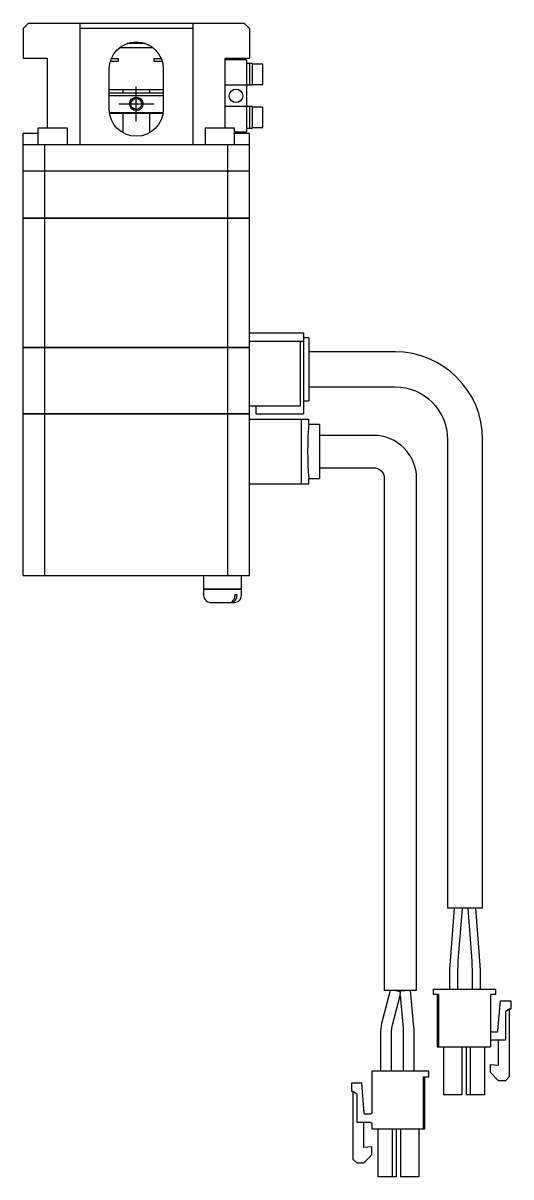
# Model space of a CAD drawing. Extents: x 0 to 1346, y -8 to 1139.
# Drawn here: x 418 to 508.5, y 761.1 to 975.2 of the extents above; entities that cross this region are included whole.
import ezdxf

# ---------------------------------------------------------------- set-up
doc = ezdxf.new("R2010")
doc.units = 0
doc.header["$LTSCALE"] = 0.5
doc.linetypes.add('CENTER', pattern=[50.8, 31.75, -6.35, 6.35, -6.35])
for name, color, linetype in [('MSM_CENTER', 1, 'CENTER'), ('MSM_CONTINUOUS', 7, 'CONTINUOUS'), ('MSM_NARROW', 5, 'CONTINUOUS')]:
    doc.layers.add(name, color=color, linetype=linetype)

msp = doc.modelspace()

# ---------------------------------------------------------------- linework, layer by layer
at = {"layer": 'MSM_CENTER'}
for p, q in [((439, 956.92), (439, 963.42)), ((435.75, 960.17), (442.25, 960.17))]:
    msp.add_line(p, q, dxfattribs=at)
at = {"layer": 'MSM_CONTINUOUS'}
for p, q in [((419, 975.17), (418, 974.17)), ((418, 974.17), (418, 968.67)), ((419, 975.17), (459, 975.17)), ((428.5, 975.17), (428.5, 952.67)), ((449.5, 974.17), (428.5, 974.17)), ((449.5, 975.17), (449.5, 952.67)), ((460, 974.17), (459, 975.17)), ((460, 974.17), (460, 968.67)), ((442.13, 970.57), (435.87, 970.57)), ((440.71, 971.37), (437.3, 971.37)), ((437.75, 971.51), (437.75, 971.37)), ((440.25, 971.37), (440.25, 971.51)), ((418, 968.67), (422.5, 968.67)), ((422.5, 968.67), (422.5, 955.67)), ((435.65, 968.07), (434.2, 968.07)), ((434.38, 968.57), (435.65, 968.57)), ((435.65, 968.57), (435.65, 968.07)), ((442.35, 968.57), (443.63, 968.57)), ((442.35, 968.07), (442.35, 968.57)), ((443.8, 968.07), (442.35, 968.07)), ((455.5, 968.67), (460, 968.67)), ((455.5, 955.67), (455.5, 968.67)), ((459.5, 968.37), (455.5, 968.37)), ((459.5, 954.97), (459.5, 968.37)), ((434, 959.17), (434, 966.67)), ((444, 966.67), (444, 959.17)), ((460.5, 967.67), (459.5, 967.67)), ((460, 967.67), (460, 963.67)), ((460.5, 967.67), (460.5, 963.67)), ((462.5, 967.57), (460.5, 967.57)), ((462.5, 963.77), (462.5, 967.57)), ((460.5, 963.67), (455.5, 963.67)), ((460.5, 963.77), (462.5, 963.77)), ((434, 962.87), (444, 962.87)), ((444, 962.17), (434, 962.17)), ((444, 961.67), (434, 961.67)), ((436.5, 962.87), (436.5, 962.17)), ((441.5, 962.17), (441.5, 962.87)), ((460.5, 959.67), (455.5, 959.67)), ((460, 959.67), (460, 955.67)), ((460.5, 959.67), (460.5, 955.67)), ((462.5, 959.57), (460.5, 959.57)), ((462.5, 955.77), (462.5, 959.57)), ((434.04, 958.57), (443.97, 958.57)), ((443.94, 958.37), (434.07, 958.37)), ((436.5, 958.37), (436.5, 954.84)), ((441.5, 954.84), (441.5, 958.37)), ((426.25, 955.67), (420.75, 955.67)), ((420.75, 955.67), (420.75, 952.67)), ((426.25, 952.67), (426.25, 955.67)), ((457.25, 955.67), (451.75, 955.67)), ((451.75, 955.67), (451.75, 952.67)), ((457.25, 952.67), (457.25, 955.67)), ((457.25, 954.97), (459.5, 954.97)), ((459.5, 955.67), (460.5, 955.67)), ((460.5, 955.77), (462.5, 955.77)), ((418, 938.97), (418, 954.67)), ((420.75, 954.67), (418, 954.67)), ((460, 954.67), (457.25, 954.67)), ((460, 938.97), (460, 954.67)), ((418, 952.67), (460, 952.67)), ((422, 952.67), (422, 947.67)), ((456, 947.67), (456, 952.67)), ((460, 947.67), (418, 947.67)), ((422.03, 938.97), (422.03, 947.67)), ((455.97, 938.97), (455.97, 947.67)), ((460, 938.97), (418, 938.97)), ((418, 914.97), (418, 938.92)), ((460, 938.92), (418, 938.92)), ((418.05, 938.92), (418.05, 938.97)), ((422.03, 914.97), (422.03, 938.92)), ((422.29, 938.92), (422.29, 938.97)), ((455.71, 938.92), (455.71, 938.97)), ((455.97, 914.97), (455.97, 938.92)), ((459.95, 938.92), (459.95, 938.97)), ((460, 902.67), (460, 938.92)), ((460, 917.67), (470, 917.67)), ((470, 917.67), (470, 902.67)), ((471, 916.74), (470, 916.74)), ((471, 916.74), (471, 905.1)), ((460, 914.97), (418, 914.97)), ((418, 902.67), (418, 914.92)), ((460, 914.92), (418, 914.92)), ((418.05, 914.92), (418.05, 914.97)), ((422.03, 902.67), (422.03, 914.92)), ((422.29, 914.92), (422.29, 914.97)), ((455.71, 914.92), (455.71, 914.97)), ((455.97, 902.67), (455.97, 914.92)), ((459.95, 914.92), (459.95, 914.97)), ((460, 916.17), (470, 916.17)), ((469.4, 916.17), (469.4, 904.17)), ((487, 914.17), (471, 914.17)), ((471, 907.67), (487, 907.67)), ((460, 904.17), (469.4, 904.17)), ((461.2, 904.17), (461.2, 902.67)), ((470, 905.1), (471, 905.1)), ((460, 902.67), (418, 902.67)), ((418, 872.67), (418, 902.62)), ((460, 902.62), (418, 902.62)), ((418.05, 902.62), (418.05, 902.67)), ((422.03, 872.67), (422.03, 902.62)), ((422.29, 902.62), (422.29, 902.67)), ((455.71, 902.62), (455.71, 902.67)), ((455.97, 872.67), (455.97, 902.62)), ((459.95, 902.62), (459.95, 902.67)), ((460, 872.67), (460, 902.62)), ((460, 901.67), (471, 901.67)), ((461.2, 902.67), (470, 902.67)), ((469.57, 901.67), (469.57, 889.67)), ((471, 900.67), (471, 901.67)), ((473, 900.67), (471, 900.67)), ((473, 900.67), (473, 890.67)), ((483, 898.67), (473, 898.67)), ((496.75, 897.92), (496.75, 810.92)), ((503.25, 810.92), (503.25, 897.92)), ((471, 889.67), (471, 890.67)), ((471, 890.67), (473, 890.67)), ((473, 892.67), (483, 892.67)), ((485, 890.67), (485, 795.67)), ((491, 795.67), (491, 890.67)), ((460, 889.67), (471, 889.67)), ((418, 872.67), (460, 872.67)), ((451.5, 872.67), (451.5, 870.17)), ((458.5, 870.17), (458.5, 872.67)), ((451.5, 870.17), (458.5, 870.17)), ((451.5, 870.12), (451.5, 868.97)), ((451.5, 870.12), (458.5, 870.12)), ((451.55, 870.17), (451.55, 870.12)), ((458.45, 870.12), (458.45, 870.17)), ((458.5, 868.97), (458.5, 870.12)), ((452.8, 867.67), (457.2, 867.67)), ((457.29, 869.17), (457.65, 869.17)), ((457.29, 869.17), (457.29, 868.97)), ((457.65, 869.17), (457.65, 868.97)), ((503.25, 810.92), (496.75, 810.92)), ((498, 810.92), (497.16, 800.38)), ((498.73, 801.18), (499.5, 810.86)), ((500.5, 810.86), (501.23, 801.18)), ((502.8, 800.35), (502, 810.92)), ((498.63, 798.55), (498.73, 801.18)), ((501.23, 801.18), (501.33, 798.55)), ((497.13, 799.52), (497.13, 795.92)), ((502.83, 795.92), (502.83, 799.55)), ((498.63, 795.92), (498.63, 798.55)), ((501.33, 798.55), (501.33, 795.92)), ((486.12, 795.67), (484.52, 789.54)), ((491, 795.67), (485, 795.67)), ((486.46, 789.04), (487.94, 794.72)), ((487.15, 795.67), (488, 795.45)), ((487.86, 795.48), (487.15, 795.67)), ((487.86, 795.57), (488.85, 795.67)), ((487.86, 795.57), (487.86, 795.48)), ((487.86, 795.48), (488, 795.45)), ((488, 795.45), (487.86, 795.48)), ((487.94, 794.72), (488, 795.45)), ((487.94, 794.72), (488.52, 788.67)), ((490.51, 788.86), (489.86, 795.67)), ((494.1, 795.92), (494.1, 794.92)), ((494.1, 795.92), (505.7, 795.92)), ((495.1, 794.92), (494.1, 794.92)), ((494.85, 794.92), (494.85, 785.22)), ((495.1, 785.22), (495.1, 794.92)), ((505.7, 794.92), (504.7, 794.92)), ((504.7, 794.92), (504.7, 785.22)), ((505.7, 794.92), (505.7, 795.92)), ((506.1, 788.15), (506.59, 793.72)), ((506.59, 793.72), (508.5, 793.72)), ((508.2, 792.22), (507.5, 791.72)), ((508.5, 792.22), (508.2, 792.22)), ((508.2, 792.22), (508.2, 779.62)), ((508.5, 793.72), (508.5, 792.22)), ((507.5, 791.72), (507.5, 786.47)), ((484.52, 789.54), (484.33, 788.03)), ((484.33, 788.03), (484.33, 780.67)), ((486.33, 788.03), (486.46, 789.04)), ((486.33, 780.67), (486.33, 788.03)), ((488.52, 788.67), (488.53, 788.57)), ((488.53, 788.57), (488.53, 780.67)), ((490.53, 788.57), (490.51, 788.86)), ((490.53, 780.67), (490.53, 788.57)), ((505, 787.97), (505.9, 787.97)), ((507.5, 786.47), (505, 786.47)), ((506.2, 781.79), (506.2, 786.47)), ((494.85, 785.22), (504.7, 785.22)), ((496, 785.22), (496, 776.32)), ((499.4, 785.22), (499.4, 776.32)), ((500.2, 785.22), (500.2, 776.32)), ((500.95, 785.22), (500.95, 776.32)), ((503.6, 785.22), (503.6, 776.32)), ((504.7, 781.92), (506.2, 781.79)), ((504.7, 780.42), (504.7, 781.92)), ((482.7, 780.67), (482.7, 773.02)), ((493.3, 780.67), (482.7, 780.67)), ((492.3, 779.67), (493.3, 779.67)), ((492.3, 769.97), (492.3, 779.67)), ((492.3, 769.97), (492.3, 779.67)), ((492.55, 769.97), (492.55, 779.67)), ((493.3, 779.67), (493.3, 780.67)), ((493.3, 779.67), (493.3, 780.67)), ((506.2, 778.92), (504.7, 780.42)), ((508.2, 779.62), (507.5, 778.92)), ((478.9, 778.47), (478.9, 776.97)), ((480.82, 778.47), (478.9, 778.47)), ((481.3, 772.9), (480.82, 778.47)), ((481.3, 772.9), (480.82, 778.47)), ((507.5, 778.92), (506.2, 778.92)), ((478.9, 776.97), (479.2, 776.97)), ((479.2, 776.97), (479.9, 776.47)), ((479.2, 776.97), (479.2, 764.37)), ((479.9, 776.47), (479.9, 771.22)), ((499.4, 776.32), (496, 776.32)), ((503.6, 776.32), (500.2, 776.32)), ((481.3, 772.9), (481.2, 774.05)), ((481.3, 772.9), (481.2, 774.05)), ((481.2, 774.05), (481.2, 774.05)), ((479.9, 771.22), (482.4, 771.22)), ((481.2, 766.54), (481.2, 771.22)), ((481.2, 766.54), (481.2, 771.22)), ((482.4, 772.72), (481.5, 772.72)), ((482.7, 770.92), (482.7, 769.97)), ((482.7, 769.97), (492.3, 769.97)), ((483.8, 769.97), (483.8, 761.07)), ((486.45, 769.97), (486.45, 761.07)), ((487.2, 769.97), (487.2, 761.07)), ((487.2, 769.97), (487.2, 761.07)), ((488, 769.97), (488, 761.07)), ((491.4, 769.97), (491.4, 761.07)), ((491.4, 769.97), (491.4, 761.07)), ((492.3, 769.97), (492.55, 769.97)), ((482.7, 766.67), (481.2, 766.54)), ((482.7, 765.17), (482.7, 766.67)), ((482.7, 765.17), (482.7, 766.67)), ((479.2, 764.37), (479.9, 763.67)), ((481.2, 763.67), (482.7, 765.17)), ((481.2, 763.67), (482.7, 765.17)), ((479.9, 763.67), (481.2, 763.67)), ((487.2, 761.07), (483.8, 761.07)), ((491.4, 761.07), (488, 761.07))]:
    msp.add_line(p, q, dxfattribs=at)
for points in [[(499.47, 810.92, 0), (499.47, 810.92, 0), (499.47, 810.92, 0), (499.47, 810.92, 0), (499.47, 810.92, 0), (499.47, 810.92, 0), (499.47, 810.92, 0), (499.47, 810.92, 0), (499.47, 810.92, 0), (499.48, 810.92, 0), (499.48, 810.92, 0), (499.48, 810.91, 0), (499.48, 810.91, 0), (499.48, 810.91, 0), (499.48, 810.91, 0), (499.48, 810.91, 0), (499.48, 810.91, 0), (499.48, 810.91, 0), (499.48, 810.91, 0), (499.48, 810.91, 0), (499.48, 810.91, 0), (499.48, 810.91, 0), (499.48, 810.91, 0), (499.48, 810.91, 0), (499.48, 810.91, 0), (499.48, 810.91, 0), (499.48, 810.91, 0), (499.48, 810.91, 0), (499.48, 810.91, 0), (499.48, 810.91, 0), (499.48, 810.91, 0), (499.48, 810.91, 0), (499.48, 810.9, 0), (499.48, 810.9, 0), (499.49, 810.9, 0), (499.49, 810.9, 0), (499.49, 810.9, 0), (499.49, 810.9, 0), (499.49, 810.9, 0), (499.49, 810.9, 0), (499.49, 810.9, 0), (499.49, 810.9, 0), (499.49, 810.9, 0), (499.49, 810.9, 0), (499.49, 810.9, 0), (499.49, 810.9, 0), (499.49, 810.9, 0), (499.49, 810.9, 0), (499.49, 810.9, 0), (499.49, 810.9, 0), (499.49, 810.9, 0), (499.49, 810.9, 0), (499.49, 810.9, 0), (499.49, 810.89, 0), (499.49, 810.89, 0), (499.49, 810.89, 0), (499.49, 810.89, 0), (499.49, 810.89, 0), (499.49, 810.89, 0), (499.49, 810.89, 0), (499.49, 810.89, 0), (499.49, 810.89, 0), (499.49, 810.89, 0), (499.49, 810.89, 0), (499.49, 810.89, 0), (499.49, 810.89, 0), (499.49, 810.89, 0), (499.49, 810.89, 0), (499.49, 810.89, 0), (499.49, 810.89, 0), (499.49, 810.89, 0), (499.5, 810.89, 0), (499.5, 810.89, 0), (499.5, 810.89, 0), (499.5, 810.89, 0), (499.5, 810.88, 0), (499.5, 810.88, 0), (499.5, 810.88, 0), (499.5, 810.88, 0), (499.5, 810.88, 0), (499.5, 810.88, 0), (499.5, 810.88, 0), (499.5, 810.88, 0), (499.5, 810.88, 0), (499.5, 810.88, 0), (499.5, 810.88, 0), (499.5, 810.88, 0), (499.5, 810.88, 0), (499.5, 810.88, 0), (499.5, 810.88, 0), (499.5, 810.88, 0), (499.5, 810.88, 0), (499.5, 810.88, 0), (499.5, 810.88, 0), (499.5, 810.88, 0), (499.5, 810.88, 0), (499.5, 810.88, 0), (499.5, 810.88, 0), (499.5, 810.87, 0), (499.5, 810.87, 0), (499.5, 810.87, 0), (499.5, 810.87, 0), (499.5, 810.87, 0), (499.5, 810.87, 0), (499.5, 810.87, 0), (499.5, 810.87, 0), (499.5, 810.87, 0), (499.5, 810.87, 0), (499.5, 810.87, 0), (499.5, 810.87, 0), (499.5, 810.87, 0), (499.5, 810.87, 0), (499.5, 810.87, 0), (499.5, 810.87, 0), (499.5, 810.87, 0), (499.5, 810.87, 0), (499.5, 810.87, 0), (499.5, 810.87, 0), (499.5, 810.87, 0), (499.5, 810.87, 0), (499.5, 810.86, 0), (499.5, 810.86, 0), (499.5, 810.86, 0), (499.5, 810.86, 0), (499.5, 810.86, 0), (499.5, 810.86, 0), (499.5, 810.86, 0), (499.5, 810.86, 0), (499.5, 810.86, 0)], [(500.5, 810.86, 0), (500.5, 810.87, 0), (500.5, 810.87, 0), (500.5, 810.87, 0), (500.5, 810.87, 0), (500.5, 810.87, 0), (500.5, 810.87, 0), (500.5, 810.87, 0), (500.5, 810.87, 0), (500.5, 810.87, 0), (500.5, 810.87, 0), (500.5, 810.87, 0), (500.5, 810.87, 0), (500.5, 810.87, 0), (500.5, 810.87, 0), (500.5, 810.87, 0), (500.5, 810.87, 0), (500.5, 810.87, 0), (500.5, 810.87, 0), (500.5, 810.87, 0), (500.5, 810.87, 0), (500.5, 810.87, 0), (500.5, 810.87, 0), (500.5, 810.87, 0), (500.5, 810.87, 0), (500.5, 810.88, 0), (500.5, 810.88, 0), (500.5, 810.88, 0), (500.5, 810.88, 0), (500.5, 810.88, 0), (500.5, 810.88, 0), (500.5, 810.88, 0), (500.5, 810.88, 0), (500.5, 810.88, 0), (500.5, 810.88, 0), (500.5, 810.88, 0), (500.5, 810.88, 0), (500.5, 810.88, 0), (500.5, 810.88, 0), (500.5, 810.88, 0), (500.5, 810.88, 0), (500.5, 810.88, 0), (500.51, 810.88, 0), (500.51, 810.88, 0), (500.51, 810.88, 0), (500.51, 810.88, 0), (500.51, 810.88, 0), (500.51, 810.88, 0), (500.51, 810.88, 0), (500.51, 810.88, 0), (500.51, 810.89, 0), (500.51, 810.89, 0), (500.51, 810.89, 0), (500.51, 810.89, 0), (500.51, 810.89, 0), (500.51, 810.89, 0), (500.51, 810.89, 0), (500.51, 810.89, 0), (500.51, 810.89, 0), (500.51, 810.89, 0), (500.51, 810.89, 0), (500.51, 810.89, 0), (500.51, 810.89, 0), (500.51, 810.89, 0), (500.51, 810.89, 0), (500.51, 810.89, 0), (500.51, 810.89, 0), (500.51, 810.89, 0), (500.51, 810.89, 0), (500.51, 810.89, 0), (500.51, 810.89, 0), (500.51, 810.89, 0), (500.51, 810.89, 0), (500.51, 810.9, 0), (500.51, 810.9, 0), (500.51, 810.9, 0), (500.51, 810.9, 0), (500.51, 810.9, 0), (500.51, 810.9, 0), (500.51, 810.9, 0), (500.51, 810.9, 0), (500.51, 810.9, 0), (500.51, 810.9, 0), (500.51, 810.9, 0), (500.51, 810.9, 0), (500.51, 810.9, 0), (500.51, 810.9, 0), (500.51, 810.9, 0), (500.51, 810.9, 0), (500.51, 810.9, 0), (500.52, 810.9, 0), (500.52, 810.9, 0), (500.52, 810.9, 0), (500.52, 810.9, 0), (500.52, 810.9, 0), (500.52, 810.91, 0), (500.52, 810.91, 0), (500.52, 810.91, 0), (500.52, 810.91, 0), (500.52, 810.91, 0), (500.52, 810.91, 0), (500.52, 810.91, 0), (500.52, 810.91, 0), (500.52, 810.91, 0), (500.52, 810.91, 0), (500.52, 810.91, 0), (500.52, 810.91, 0), (500.52, 810.91, 0), (500.52, 810.91, 0), (500.52, 810.91, 0), (500.52, 810.91, 0), (500.52, 810.91, 0), (500.52, 810.91, 0), (500.52, 810.91, 0), (500.52, 810.91, 0), (500.52, 810.91, 0), (500.52, 810.91, 0), (500.52, 810.91, 0), (500.52, 810.92, 0), (500.53, 810.92, 0), (500.53, 810.92, 0), (500.53, 810.92, 0), (500.53, 810.92, 0), (500.53, 810.92, 0), (500.53, 810.92, 0), (500.53, 810.92, 0), (500.53, 810.92, 0), (500.53, 810.92, 0), (500.53, 810.92, 0)]]:
    msp.add_polyline3d(points, dxfattribs=at)
for centre, radius in [((457.5, 961.67), 1.25), ((439, 960.17), 1.01)]:
    msp.add_circle(centre, radius, dxfattribs=at)
at = {"layer": 'MSM_CONTINUOUS', "extrusion": (0, 0, -1)}
for centre, radius, start, end in [((-439, 966.67), 5, 0, 180), ((-439, 959.17), 5, 180, 0), ((-487, 897.92), 9.75, 90, 180), ((-483, 890.67), 2, 90, 180), ((-481.5, 772.92), 0.2, 270, 355), ((-482.4, 773.02), 0.3, 180, 270), ((-482.4, 770.92), 0.3, 90, 180)]:
    msp.add_arc(centre, radius, start, end, dxfattribs=at)
at = {"layer": 'MSM_CONTINUOUS'}
for centre, radius, start, end in [((487, 897.92), 16.25, 0, 90), ((530.79, 895.67), 60, 175.2198, 184.7802), ((483, 890.67), 8, 0, 90), ((452.8, 868.97), 1.3, 180, 270), ((456.35, 868.42), 0.754, 275.8166, 311.8939), ((456.7, 868.42), 0.751, 271.7681, 308.8955), ((455.91, 868.88), 1.39, 312.8199, 3.04), ((456.24, 868.89), 1.41, 311.3743, 2.8178), ((457.2, 868.97), 1.3, 270, 0), ((507.88, 799.52), 10.75, 175.452, 180), ((492.08, 799.55), 10.75, 0, 4.2892), ((505, 788.27), 0.3, 180, 270), ((505.9, 788.17), 0.2, 270, 355), ((505, 786.17), 0.3, 90, 180), ((481.5, 772.92), 0.2, 185, 270), ((481.5, 772.92), 0.2, 185, 270)]:
    msp.add_arc(centre, radius, start, end, dxfattribs=at)
at = {"layer": 'MSM_NARROW'}
msp.add_circle((439, 960.17), 1.25, dxfattribs=at)
msp.add_circle((439, 960.17), 1.25, dxfattribs=at)

doc.saveas('drawing.dxf')
